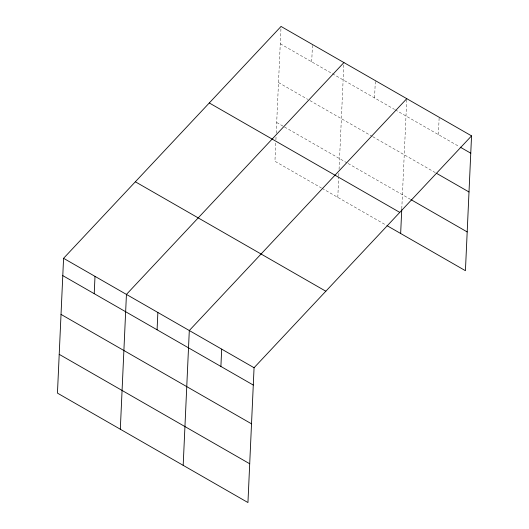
<?xml version="1.0" encoding="UTF-8"?>
<svg xmlns="http://www.w3.org/2000/svg" width="529" height="529" viewBox="0 0 529 529"><rect width="100%" height="100%" fill="white"/><g stroke="black" fill="none" stroke-linecap="round" stroke-linejoin="round"><path stroke-width="0.4" stroke-dasharray="2.65 1.98" d="M275.754 143.114L274.935 161.266L321.368 187.94M275.907 139.815L276.059 136.515M276.204 133.215L281.051 26.45M311.7 61.827L312.487 44.509M337.793 197.377L338.732 176.752M338.772 175.932L338.917 172.633M339.069 169.326L343.916 62.561M374.558 97.938L375.345 80.62M401.782 208.743L406.781 98.672M438.376 134.597L439.163 117.279M280.264 43.768L331.703 73.313M332.417 73.723L394.561 109.43M395.275 109.84L459.496 146.731M278.505 82.544L307.792 99.366M309.941 100.596L372.085 136.303M372.8 136.713L436.617 173.373M276.693 122.49L283.835 126.596M284.549 127.006L347.414 163.117M348.128 163.527L410.16 199.168M322.082 188.35L386.368 225.281"/><path stroke-width="0.79" d="M63.573 258.304L57.449 393.12L247.949 502.55L254.065 367.734L471.551 135.88L281.051 26.45L63.573 258.304L254.065 367.734M94.222 293.674L95.008 276.356M120.314 429.231L126.438 294.415L343.916 62.561M157.08 329.792L157.867 312.474M183.179 465.341L189.303 330.526L406.781 98.672M220.897 366.452L221.684 349.133M400.658 233.494L401.742 209.57M471.551 135.88L465.427 270.696L387.083 225.691M460.204 147.135L470.764 153.198M436.617 173.373L468.998 191.974M410.868 199.572L467.186 231.927M209.286 102.963L399.779 212.393M135.345 181.791L325.838 291.221M62.786 275.622L253.279 385.052M61.027 314.398L251.52 423.828M59.215 354.344L249.708 463.774"/></g></svg>
